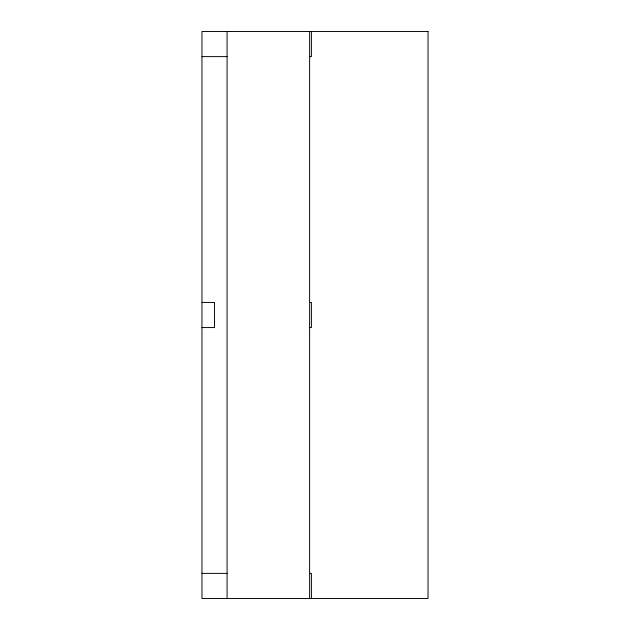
<?xml version="1.0" encoding="UTF-8"?>
<svg xmlns="http://www.w3.org/2000/svg" width="630" height="630" viewBox="0 0 630 630"><rect width="100%" height="100%" fill="white"/><g stroke="black" fill="none" stroke-linecap="round" stroke-linejoin="round"><path stroke-width="0.94" d="M201.962 56.621L227.076 56.621M309.613 56.621L311.409 56.621L311.409 31.5M201.962 302.439L214.523 302.439L214.523 327.561L201.962 327.561M309.613 302.439L311.409 302.439L311.409 327.561L309.613 327.561M201.962 573.379L227.076 573.379M309.613 573.379L311.409 573.379L311.409 598.5M309.613 31.5L309.613 598.5M227.076 31.5L227.076 598.5M428.038 31.5L201.962 31.5L201.962 598.5L428.038 598.5L428.038 31.5"/></g></svg>
